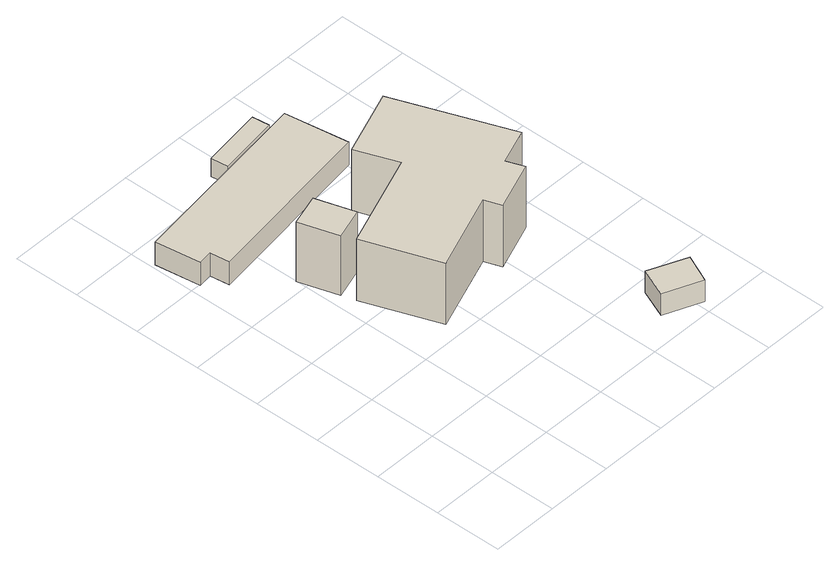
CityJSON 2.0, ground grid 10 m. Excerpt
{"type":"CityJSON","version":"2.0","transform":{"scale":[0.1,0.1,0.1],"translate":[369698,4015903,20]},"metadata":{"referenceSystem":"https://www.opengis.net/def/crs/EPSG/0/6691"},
"CityObjects":{
"building1":{"type":"Building","attributes":{"枝番":1,"利根川水系渡良瀬川洪水浸水想定区域（計画規模）.規模":"L1","利根川水系渡良瀬川洪水浸水想定区域（計画規模）.継続時間":1.7,"利根川水系渡良瀬川洪水浸水想定区域（想定最大規模）.規模":"L2","利根川水系渡良瀬川洪水浸水想定区域（想定最大規模）.浸水ランク":"2","利根川水系渡良瀬川洪水浸水想定区域（想定最大規模）.浸水深":1.25,"利根川水系渡良瀬川洪水浸水想定区域（想定最大規模）.継続時間":15,"利根川水系旗川洪水浸水想定区域（想定最大規模）.規模":"L2","利根川水系旗川洪水浸水想定区域（想定最大規模）.浸水ランク":"2","利根川水系旗川洪水浸水想定区域（想定最大規模）.浸水深":0.97,"利根川水系秋山川洪水浸水想定区域（想定最大規模）.規模":"L2","利根川水系秋山川洪水浸水想定区域（想定最大規模）.浸水ランク":"2","利根川水系秋山川洪水浸水想定区域（想定最大規模）.浸水深":0.95,"measuredHeight":10.3,"BuildingDetails.prefecture":"10","BuildingDetails.city":"10207"},"geometry":[{"type":"Solid","lod":"1","boundaries":[[[[0,1,2,3]],[[2,4,5,3]],[[1,6,4,2]],[[0,7,6,1]],[[3,5,7,0]],[[4,6,7,5]]]]}]},
"building2":{"type":"Building","attributes":{"枝番":1,"利根川水系渡良瀬川洪水浸水想定区域（計画規模）.規模":"L1","利根川水系渡良瀬川洪水浸水想定区域（計画規模）.浸水ランク":"2","利根川水系渡良瀬川洪水浸水想定区域（計画規模）.浸水深":2.75,"利根川水系渡良瀬川洪水浸水想定区域（計画規模）.継続時間":1.7,"利根川水系渡良瀬川洪水浸水想定区域（想定最大規模）.規模":"L2","利根川水系渡良瀬川洪水浸水想定区域（想定最大規模）.浸水ランク":"3","利根川水系渡良瀬川洪水浸水想定区域（想定最大規模）.浸水深":4.66,"利根川水系渡良瀬川洪水浸水想定区域（想定最大規模）.継続時間":15,"利根川水系旗川洪水浸水想定区域（計画規模）.規模":"L1","利根川水系旗川洪水浸水想定区域（計画規模）.浸水ランク":"2","利根川水系旗川洪水浸水想定区域（計画規模）.浸水深":1.83,"利根川水系旗川洪水浸水想定区域（想定最大規模）.規模":"L2","利根川水系旗川洪水浸水想定区域（想定最大規模）.浸水ランク":"3","利根川水系旗川洪水浸水想定区域（想定最大規模）.浸水深":4.26,"利根川水系秋山川洪水浸水想定区域（計画規模）.規模":"L1","利根川水系秋山川洪水浸水想定区域（計画規模）.浸水ランク":"2","利根川水系秋山川洪水浸水想定区域（計画規模）.浸水深":1.55,"利根川水系秋山川洪水浸水想定区域（想定最大規模）.規模":"L2","利根川水系秋山川洪水浸水想定区域（想定最大規模）.浸水ランク":"3","利根川水系秋山川洪水浸水想定区域（想定最大規模）.浸水深":4.25,"usage":"431","measuredHeight":4,"BuildingDetails.prefecture":"10","BuildingDetails.city":"10207","BuildingDetails.surveyYear":2016},"geometry":[{"type":"Solid","lod":"1","boundaries":[[[[8,9,10,11,12,13]],[[12,14,15,13]],[[11,16,14,12]],[[10,17,16,11]],[[9,18,17,10]],[[8,19,18,9]],[[13,15,19,8]],[[14,16,17,18,19,15]]]]}]},
"building3":{"type":"Building","attributes":{"枝番":1,"利根川水系渡良瀬川洪水浸水想定区域（計画規模）.規模":"L1","利根川水系渡良瀬川洪水浸水想定区域（計画規模）.浸水ランク":"2","利根川水系渡良瀬川洪水浸水想定区域（計画規模）.浸水深":1.61,"利根川水系渡良瀬川洪水浸水想定区域（計画規模）.継続時間":2,"利根川水系渡良瀬川洪水浸水想定区域（想定最大規模）.規模":"L2","利根川水系渡良瀬川洪水浸水想定区域（想定最大規模）.浸水ランク":"2","利根川水系渡良瀬川洪水浸水想定区域（想定最大規模）.浸水深":1.25,"利根川水系渡良瀬川洪水浸水想定区域（想定最大規模）.継続時間":19.3,"利根川水系旗川洪水浸水想定区域（計画規模）.規模":"L1","利根川水系旗川洪水浸水想定区域（計画規模）.浸水ランク":"2","利根川水系旗川洪水浸水想定区域（計画規模）.浸水深":0.92,"利根川水系旗川洪水浸水想定区域（想定最大規模）.規模":"L2","利根川水系旗川洪水浸水想定区域（想定最大規模）.浸水ランク":"2","利根川水系旗川洪水浸水想定区域（想定最大規模）.浸水深":0.97,"利根川水系秋山川洪水浸水想定区域（計画規模）.規模":"L1","利根川水系秋山川洪水浸水想定区域（計画規模）.浸水ランク":"2","利根川水系秋山川洪水浸水想定区域（計画規模）.浸水深":0.75,"利根川水系秋山川洪水浸水想定区域（想定最大規模）.規模":"L2","利根川水系秋山川洪水浸水想定区域（想定最大規模）.浸水ランク":"2","利根川水系秋山川洪水浸水想定区域（想定最大規模）.浸水深":0.95,"usage":"411","measuredHeight":14.2,"BuildingDetails.prefecture":"10","BuildingDetails.city":"10207","BuildingDetails.surveyYear":2016},"geometry":[{"type":"Solid","lod":"1","boundaries":[[[[20,21,22,23,24,25,26,27,28,29]],[[28,30,31,29]],[[27,32,30,28]],[[26,33,32,27]],[[25,34,33,26]],[[24,35,34,25]],[[23,36,35,24]],[[22,37,36,23]],[[21,38,37,22]],[[20,39,38,21]],[[29,31,39,20]],[[30,32,33,34,35,36,37,38,39,31]]]]}]},
"building4":{"type":"Building","attributes":{"枝番":1,"利根川水系渡良瀬川洪水浸水想定区域（計画規模）.規模":"L1","利根川水系渡良瀬川洪水浸水想定区域（計画規模）.浸水ランク":"2","利根川水系渡良瀬川洪水浸水想定区域（計画規模）.浸水深":1.71,"利根川水系渡良瀬川洪水浸水想定区域（想定最大規模）.規模":"L2","利根川水系渡良瀬川洪水浸水想定区域（想定最大規模）.浸水ランク":"3","利根川水系渡良瀬川洪水浸水想定区域（想定最大規模）.浸水深":3.74,"利根川水系旗川洪水浸水想定区域（計画規模）.規模":"L1","利根川水系旗川洪水浸水想定区域（計画規模）.浸水ランク":"2","利根川水系旗川洪水浸水想定区域（計画規模）.浸水深":0.86,"利根川水系旗川洪水浸水想定区域（想定最大規模）.規模":"L2","利根川水系旗川洪水浸水想定区域（想定最大規模）.浸水ランク":"3","利根川水系旗川洪水浸水想定区域（想定最大規模）.浸水深":3.47,"利根川水系秋山川洪水浸水想定区域（計画規模）.規模":"L1","利根川水系秋山川洪水浸水想定区域（計画規模）.浸水ランク":"2","利根川水系秋山川洪水浸水想定区域（計画規模）.浸水深":0.78,"利根川水系秋山川洪水浸水想定区域（想定最大規模）.規模":"L2","利根川水系秋山川洪水浸水想定区域（想定最大規模）.浸水ランク":"3","利根川水系秋山川洪水浸水想定区域（想定最大規模）.浸水深":3.45,"measuredHeight":3.9,"BuildingDetails.prefecture":"10","BuildingDetails.city":"10207"},"geometry":[{"type":"Solid","lod":"1","boundaries":[[[[40,41,42,43]],[[42,44,45,43]],[[41,46,44,42]],[[40,47,46,41]],[[43,45,47,40]],[[44,46,47,45]]]]}]},
"building5":{"type":"Building","attributes":{"枝番":1,"利根川水系渡良瀬川洪水浸水想定区域（計画規模）.規模":"L1","利根川水系渡良瀬川洪水浸水想定区域（計画規模）.浸水ランク":"2","利根川水系渡良瀬川洪水浸水想定区域（計画規模）.浸水深":2.63,"利根川水系渡良瀬川洪水浸水想定区域（計画規模）.継続時間":58.5,"利根川水系渡良瀬川洪水浸水想定区域（想定最大規模）.規模":"L2","利根川水系渡良瀬川洪水浸水想定区域（想定最大規模）.浸水ランク":"3","利根川水系渡良瀬川洪水浸水想定区域（想定最大規模）.浸水深":4.66,"利根川水系渡良瀬川洪水浸水想定区域（想定最大規模）.継続時間":90.2,"利根川水系旗川洪水浸水想定区域（計画規模）.規模":"L1","利根川水系旗川洪水浸水想定区域（計画規模）.浸水ランク":"2","利根川水系旗川洪水浸水想定区域（計画規模）.浸水深":1.67,"利根川水系旗川洪水浸水想定区域（想定最大規模）.規模":"L2","利根川水系旗川洪水浸水想定区域（想定最大規模）.浸水ランク":"3","利根川水系旗川洪水浸水想定区域（想定最大規模）.浸水深":4.37,"利根川水系秋山川洪水浸水想定区域（計画規模）.規模":"L1","利根川水系秋山川洪水浸水想定区域（計画規模）.浸水ランク":"2","利根川水系秋山川洪水浸水想定区域（計画規模）.浸水深":1.12,"利根川水系秋山川洪水浸水想定区域（想定最大規模）.規模":"L2","利根川水系秋山川洪水浸水想定区域（想定最大規模）.浸水ランク":"3","利根川水系秋山川洪水浸水想定区域（想定最大規模）.浸水深":4.34,"measuredHeight":3.3,"BuildingDetails.prefecture":"10","BuildingDetails.city":"10207"},"geometry":[{"type":"Solid","lod":"1","boundaries":[[[[48,49,50,51]],[[50,52,53,51]],[[49,54,52,50]],[[48,55,54,49]],[[51,53,55,48]],[[52,54,55,53]]]]}]}
},
"vertices":[
[97,414,11],[144,428,11],[162,370,11],[115,355,11],[162,370,110],[115,355,110],[144,428,110],[97,414,110],
[36,502,8],[15,499,8],[6,566,8],[289,606,8],[303,511,8],[40,473,8],[303,511,46],[40,473,46],[289,606,46],[6,566,46],[15,499,46],[36,502,46],
[122,336,10],[264,389,10],[241,451,10],[340,488,10],[405,316,10],[352,296,10],[362,270,10],[289,243,10],[280,268,10],[163,224,10],[280,268,112],[163,224,112],[289,243,112],[362,270,112],[352,296,112],[405,316,112],[340,488,112],[241,451,112],[264,389,112],[122,336,112],
[346,31,19],[364,74,19],[420,50,19],[401,8,19],[420,50,55],[401,8,55],[364,74,55],[346,31,55],
[173,624,8],[264,637,8],[267,611,8],[176,598,8],[267,611,38],[176,598,38],[264,637,38],[173,624,38]
]}
